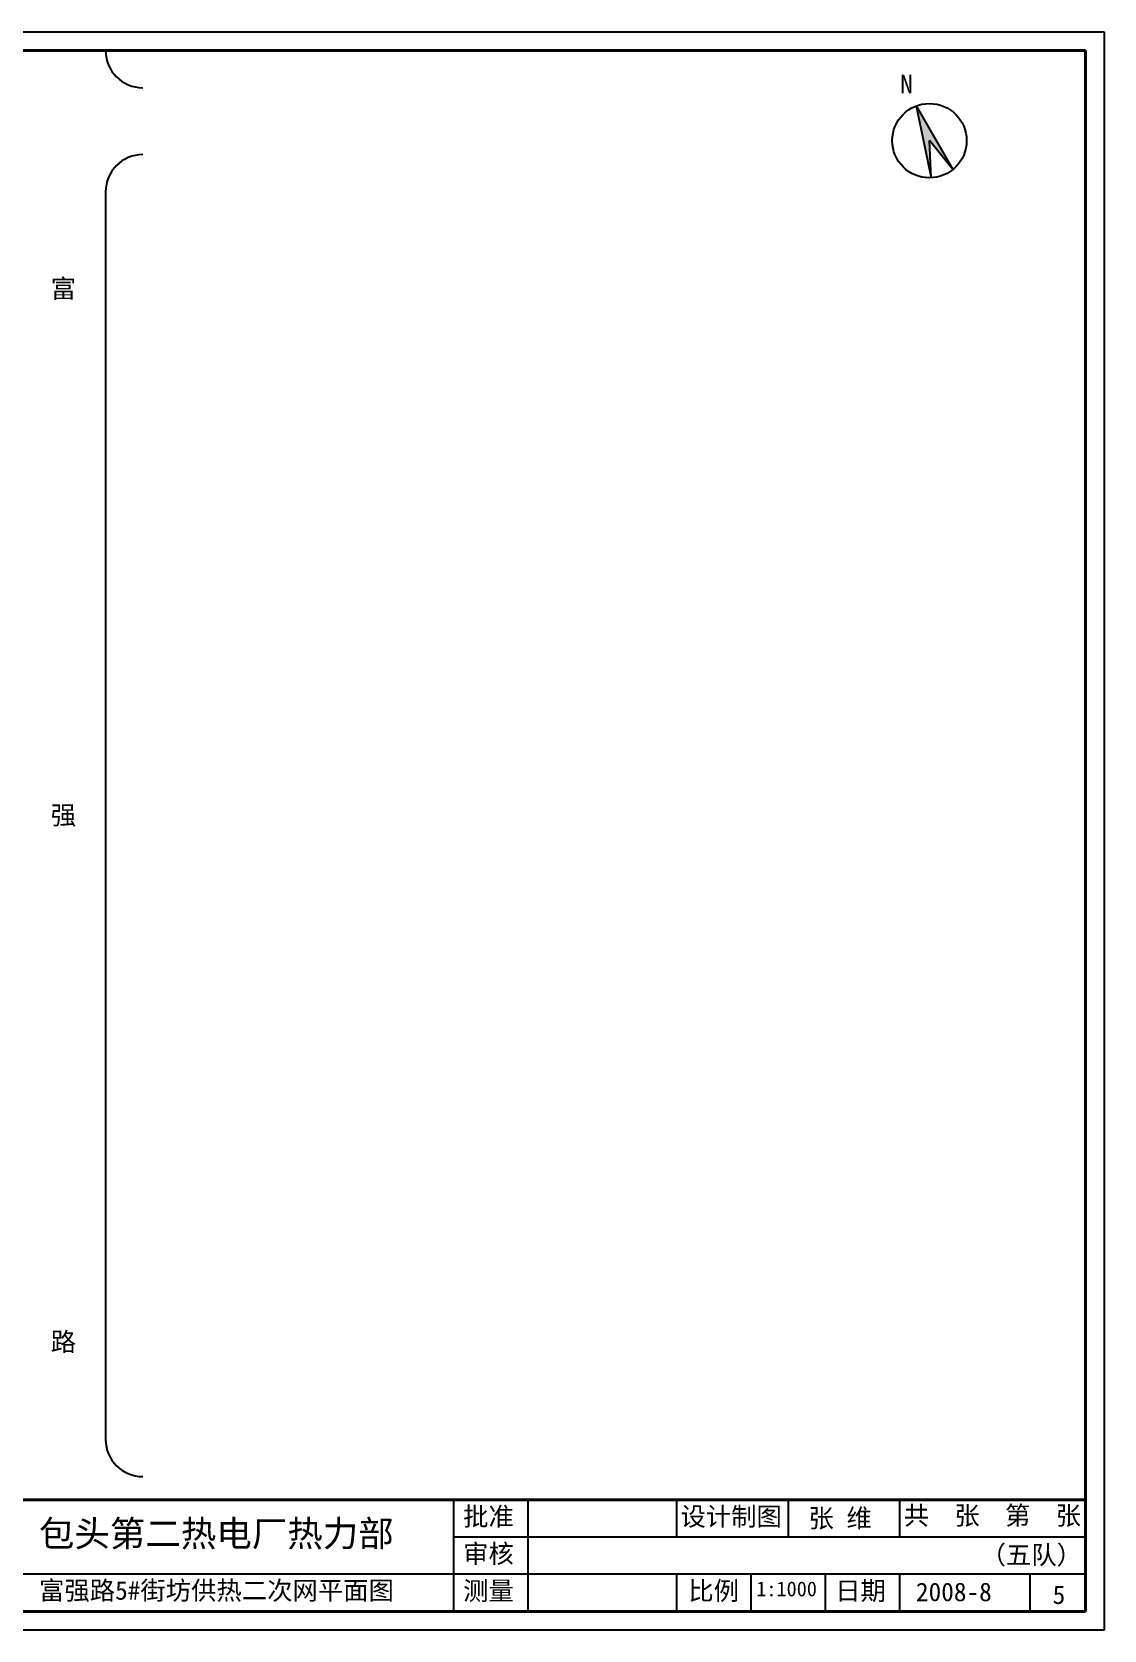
# Model space of a CAD drawing. Header units: millimetres. Extents: x 710 to 1314, y 285 to 715.
# Drawn here: x 1025.8 to 1314.2, y 285.3 to 715.3 of the extents above; entities that cross this region are included whole.
import ezdxf

# ---------------------------------------------------------------- set-up
doc = ezdxf.new("R2010")
doc.units = ezdxf.units.MM
doc.layers.add('标注', color=7, linetype='Continuous', lineweight=18)
doc.layers.add('边线', color=1, linetype='Continuous')

msp = doc.modelspace()

# ---------------------------------------------------------------- hatches: boundary and pattern name
msp.add_hatch(color=256).paths.add_polyline_path([(1263.62, 695.43), (1267.69, 676.11), (1267.21, 686.1), (1273.55, 678.37)])

# ---------------------------------------------------------------- linework, layer by layer
at = {"lineweight": 40}
for p, q in [((715.18, 710.35), (1309.18, 710.35)), ((1309.18, 710.35), (1309.18, 290.35)), ((1309.18, 320.35), (1019.18, 320.35)), ((1309.18, 290.35), (715.18, 290.35))]:
    msp.add_line(p, q, dxfattribs=at)
for p, q in [((1263.62, 695.43), (1267.69, 676.11)), ((1263.62, 695.43), (1273.55, 678.37)), ((1267.69, 676.11), (1267.21, 686.1)), ((1273.55, 678.37), (1267.21, 686.1)), ((1045.58, 672.34), (1045.58, 336.64)), ((1139.18, 320.35), (1139.18, 290.35)), ((1159.18, 320.35), (1159.18, 290.35)), ((1199.18, 320.35), (1199.18, 310.35)), ((1229.22, 320.35), (1229.22, 310.35)), ((1259.18, 320.35), (1259.18, 310.35)), ((1309.18, 310.35), (1139.18, 310.35)), ((1309.18, 300.35), (1019.18, 300.35)), ((1199.18, 300.35), (1199.18, 290.35)), ((1219.18, 300.35), (1219.18, 290.35)), ((1239.18, 300.35), (1239.18, 290.35)), ((1259.18, 300.35), (1259.18, 290.35)), ((1294.18, 300.35), (1294.18, 290.35))]:
    msp.add_line(p, q)
msp.add_circle((1267.21, 686.1), 10)
for centre, start, end in [((1055.58, 710.34), 180, 270), ((1055.58, 672.34), 90, 180), ((1055.58, 336.64), 180, 270)]:
    msp.add_arc(centre, 10, start, end)
at = {"layer": '边线'}
for p, q in [((710.18, 715.35), (1314.18, 715.35)), ((1314.18, 715.35), (1314.18, 285.35)), ((1314.18, 285.35), (710.18, 285.35))]:
    msp.add_line(p, q, dxfattribs=at)

# ---------------------------------------------------------------- texts
at = {"attachment_point": 1}
for s, insert, char_height, width in [('N', (1259.36, 703.84), 5, 13.437), ('{\\fFangSong_GB2312|b0|i0|c134|p49;批准}', (1141.77, 318.41), 5, 88.5221), ('{\\fFangSong_GB2312|b0|i0|c134|p49;设计制图}', (1200.24, 318.41), 5, 88.5221), ('{\\fFangSong_GB2312|b0|i0|c134|p49;共  张  第  张}', (1260.32, 318.68), 5, 88.5221), ('{\\fSimHei|b0|i0|c134|p2;包头第二热电厂热力部}', (1027.63, 314.81), 7, 133.3392), ('{\\fFangSong_GB2312|b0|i0|c134|p49;审核}', (1141.77, 308.41), 5, 88.5221), ('{\\fSimSun|b0|i0|c134|p54;富强路}5#{\\fSimSun|b0|i0|c134|p54;街坊供热二次网平面图}', (1027.68, 298.5), 5, 147.9244), ('{\\fFangSong_GB2312|b0|i0|c134|p49;测量}', (1141.77, 298.41), 5, 88.5221), ('{\\fFangSong_GB2312|b0|i0|c134|p49;比例}', (1202.36, 298.41), 5, 88.5221), ('{\\fFangSong_GB2312|b0|i0|c134|p49;日期}', (1241.85, 298.41), 5, 88.5221)]:
    msp.add_mtext(s, dxfattribs=dict(at, insert=insert, char_height=char_height, width=width))
at = {"layer": '标注', "char_height": 5, "attachment_point": 1}
for s, insert, width in [('{\\fSimSun|b0|i0|c134|p54;富\\P\\P\\P\\P\\P\\P\\P\\P\\P\\P\\P\\P\\P\\P\\P\\P\\P强\\P\\P\\P\\P\\P\\P\\P\\P\\P\\P\\P\\P\\P\\P\\P\\P\\P路}', (1030.81, 648.81), 5.1316), ('{\\fKaiTi_GB2312|b0|i0|c134|p49;张 维}', (1234.67, 317.96), 30.3874), ('{\\fKaiTi_GB2312|b0|i0|c134|p49;（五队）}', (1280.98, 308.07), 30.3874), ('{\\H0.8x;1:1000}', (1220.62, 298.42), 42.6517), ('2008-8', (1263.58, 298.11), 42.6517), ('5', (1300.35, 297.36), 42.6517)]:
    msp.add_mtext(s, dxfattribs=dict(at, insert=insert, width=width))

doc.saveas('drawing.dxf')
